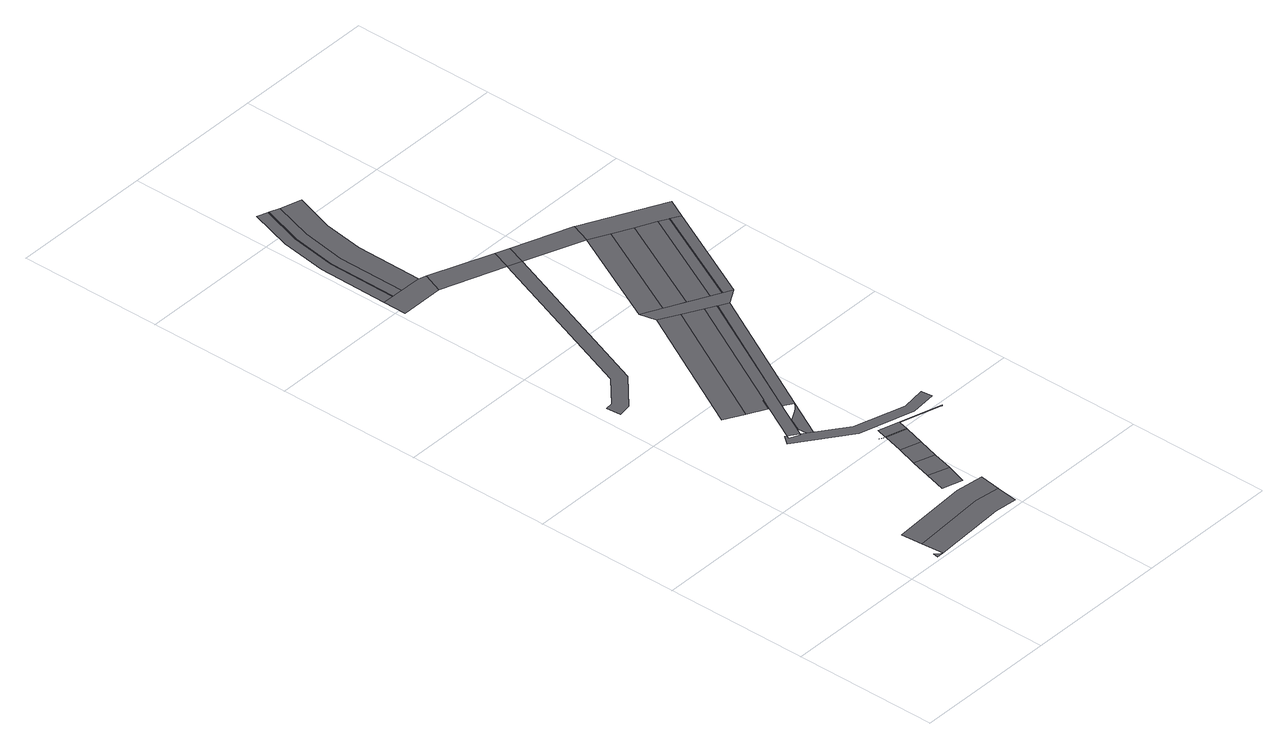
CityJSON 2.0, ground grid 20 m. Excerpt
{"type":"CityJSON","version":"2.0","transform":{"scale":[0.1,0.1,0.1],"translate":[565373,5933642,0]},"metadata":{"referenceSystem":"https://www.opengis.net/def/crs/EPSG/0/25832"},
"CityObjects":{
"road1":{"type":"Road","attributes":{"class":"transportation","function":"road","name":"Willy-Brandt-Straße","_createdBy":"webcityeditor","_createdAt":"2026-07-18T00:00:00.000Z","_osmWayIds":["43118557"],"_osm2streetsLaneCount":2,"_highwayType":"secondary","_osmTags":{"highway":"secondary","name":"Willy-Brandt-Straße","layer":"0"},"_verticalProfile":{"placement":"surface","source":"osm_tags","elevationM":0,"osmLayer":0},"_roadLayout":{"id":"hh-road-r00-c00-osm2streets-road-469","name":"Willy-Brandt-Straße","source":"osm","sourceOsmWayId":"43118557","vertical":{"placement":"surface","source":"osm_tags","elevationM":0,"osmLayer":0},"userVerified":false,"sections":[{"id":"hh-road-r00-c00-osm2streets-road-469-section-1","maxspeedKmh":50}]},"_laneArrowReview":{"source":"User intersection review, 2026-09-10; compared with Esri reference imagery","osmWayId":"43118557","correction":"Both driving lanes carry a left arrow. Original OSM has no turn:lanes tag."},"_roadGeometryMode":"generated","_junctionBaseSurfaces":[{"id":"hh-road-r00-c00-osm2streets-road-469-surface-0","roadId":"hh-road-r00-c00-osm2streets-road-469","sectionId":"hh-road-r00-c00-osm2streets-road-469-section-1","bandId":"osm2streets-car_lane-2123-0","surfaceIndex":0,"surfaceType":"TrafficArea","function":"driving_lane","vertical":{"placement":"surface","source":"osm_tags","elevationM":0,"osmLayer":0},"geometryMode":"generated","attributes":{"function":"driving_lane","transportationUsage":"car_lane","trafficDirection":"forward","surfaceMaterial":"asphalt","maxspeed":50,"source":"osm2streets","roadName":"Willy-Brandt-Straße","highwayType":"secondary","sourceType":"Driving","osm2streetsRoadId":"469","osm2streetsLaneIndex":0,"elevationRangeM":0}},{"id":"hh-road-r00-c00-osm2streets-road-469-surface-1","roadId":"hh-road-r00-c00-osm2streets-road-469","sectionId":"hh-road-r00-c00-osm2streets-road-469-section-1","bandId":"osm2streets-car_lane-2124-0","surfaceIndex":1,"surfaceType":"TrafficArea","function":"driving_lane","vertical":{"placement":"surface","source":"osm_tags","elevationM":0,"osmLayer":0},"geometryMode":"generated","attributes":{"function":"driving_lane","transportationUsage":"car_lane","trafficDirection":"forward","surfaceMaterial":"asphalt","maxspeed":50,"source":"osm2streets","roadName":"Willy-Brandt-Straße","highwayType":"secondary","sourceType":"Driving","osm2streetsRoadId":"469","osm2streetsLaneIndex":1,"elevationRangeM":0}}]},"geometry":[{"type":"MultiSurface","lod":"2","boundaries":[[[0,1,2,3,4,5]],[[6,1,7,8,9,10]],[[11,6,10,9,12,13]]],"semantics":{"surfaces":[{"type":"TrafficArea","function":"driving_lane","trafficDirection":"forward","transportationUsage":"car_lane","surfaceMaterial":"asphalt","maxspeed":50,"verticalPlacement":"surface","roadElevation":0,"source":"osm2streets","sourceType":"Driving","sourceSurfaceIndex":0,"osm2streetsLaneIndex":0,"osmWayIds":["43118557"],"allowedModes":["car"],"allowedTurns":["left"]},{"type":"TrafficArea","function":"driving_lane","trafficDirection":"forward","transportationUsage":"car_lane","surfaceMaterial":"asphalt","maxspeed":50,"verticalPlacement":"surface","roadElevation":0,"source":"osm2streets","sourceType":"Driving","sourceSurfaceIndex":0,"osm2streetsLaneIndex":1,"osmWayIds":["43118557"],"allowedModes":["car"],"allowedTurns":["left"]}],"values":[0,0,1]}}]},
"road2":{"type":"Road","attributes":{"class":"transportation","function":"road","name":"Willy-Brandt-Straße","_createdBy":"webcityeditor","_createdAt":"2026-07-18T00:00:00.000Z","_osmWayIds":["43145235"],"_osm2streetsLaneCount":6,"_highwayType":"primary","_osmTags":{"highway":"primary","name":"Willy-Brandt-Straße","layer":"0"},"_verticalProfile":{"placement":"surface","source":"osm_tags","elevationM":0,"osmLayer":0},"_roadGeometryMode":"generated","_junctionBaseSurfaces":[{"id":"hh-road-r00-c00-osm2streets-road-481-surface-0","roadId":"hh-road-r00-c00-osm2streets-road-481","sectionId":"hh-road-r00-c00-osm2streets-road-481-section-1","bandId":"osm2streets-car_lane-2166-0","surfaceIndex":0,"surfaceType":"TrafficArea","function":"driving_lane","vertical":{"placement":"surface","source":"osm_tags","elevationM":0,"osmLayer":0},"geometryMode":"exact","attributes":{"function":"driving_lane","transportationUsage":"car_lane","trafficDirection":"forward","surfaceMaterial":"asphalt","maxspeed":50,"source":"osm2streets","roadName":"Willy-Brandt-Straße","highwayType":"primary","sourceType":"Driving","osm2streetsRoadId":"481","osm2streetsLaneIndex":0,"elevationRangeM":0}},{"id":"hh-road-r00-c00-osm2streets-road-481-surface-1","roadId":"hh-road-r00-c00-osm2streets-road-481","sectionId":"hh-road-r00-c00-osm2streets-road-481-section-1","bandId":"osm2streets-car_lane-2167-0","surfaceIndex":1,"surfaceType":"TrafficArea","function":"driving_lane","vertical":{"placement":"surface","source":"osm_tags","elevationM":0,"osmLayer":0},"geometryMode":"exact","attributes":{"function":"driving_lane","transportationUsage":"car_lane","trafficDirection":"forward","surfaceMaterial":"asphalt","maxspeed":50,"source":"osm2streets","roadName":"Willy-Brandt-Straße","highwayType":"primary","sourceType":"Driving","osm2streetsRoadId":"481","osm2streetsLaneIndex":1,"elevationRangeM":0}},{"id":"hh-road-r00-c00-osm2streets-road-481-surface-2","roadId":"hh-road-r00-c00-osm2streets-road-481","sectionId":"hh-road-r00-c00-osm2streets-road-481-section-1","bandId":"osm2streets-car_lane-2168-0","surfaceIndex":2,"surfaceType":"TrafficArea","function":"driving_lane","vertical":{"placement":"surface","source":"osm_tags","elevationM":0,"osmLayer":0},"geometryMode":"exact","attributes":{"function":"driving_lane","transportationUsage":"car_lane","trafficDirection":"forward","surfaceMaterial":"asphalt","maxspeed":50,"source":"osm2streets","roadName":"Willy-Brandt-Straße","highwayType":"primary","sourceType":"Driving","osm2streetsRoadId":"481","osm2streetsLaneIndex":2,"elevationRangeM":0}},{"id":"hh-road-r00-c00-osm2streets-road-481-surface-3","roadId":"hh-road-r00-c00-osm2streets-road-481","sectionId":"hh-road-r00-c00-osm2streets-road-481-section-1","bandId":"osm2streets-car_lane-2169-0","surfaceIndex":3,"surfaceType":"TrafficArea","function":"driving_lane","vertical":{"placement":"surface","source":"osm_tags","elevationM":0,"osmLayer":0},"geometryMode":"exact","attributes":{"function":"driving_lane","transportationUsage":"car_lane","trafficDirection":"forward","surfaceMaterial":"asphalt","maxspeed":50,"source":"osm2streets","roadName":"Willy-Brandt-Straße","highwayType":"primary","sourceType":"Driving","osm2streetsRoadId":"481","osm2streetsLaneIndex":3,"elevationRangeM":0}},{"id":"hh-road-r00-c00-osm2streets-road-481-surface-4","roadId":"hh-road-r00-c00-osm2streets-road-481","sectionId":"hh-road-r00-c00-osm2streets-road-481-section-1","bandId":"osm2streets-median-2170-0","surfaceIndex":4,"surfaceType":"AuxiliaryTrafficArea","function":"median","vertical":{"placement":"surface","source":"osm_tags","elevationM":0,"osmLayer":0},"geometryMode":"exact","attributes":{"function":"median","transportationUsage":"median","trafficDirection":"forward","surfaceMaterial":"asphalt","maxspeed":50,"source":"osm2streets","roadName":"Willy-Brandt-Straße","highwayType":"primary","sourceType":"Buffer(Curb)","osm2streetsRoadId":"481","osm2streetsLaneIndex":4,"elevationRangeM":0,"osm2streetsPropertiesJson":"{\"allowed_turns\":[],\"direction\":\"Forward\",\"index\":4,\"layer\":0,\"osm_way_ids\":[43145235],\"road\":481,\"speed_limit\":\"Some(Speed(13.8889))\",\"type\":\"Buffer(Curb)\",\"width\":0.1}"}},{"id":"hh-road-r00-c00-osm2streets-road-481-surface-5","roadId":"hh-road-r00-c00-osm2streets-road-481","sectionId":"hh-road-r00-c00-osm2streets-road-481-section-1","bandId":"osm2streets-sidewalk-2171-0","surfaceIndex":5,"surfaceType":"TrafficArea","function":"sidewalk","vertical":{"placement":"surface","source":"osm_tags","elevationM":0,"osmLayer":0},"geometryMode":"exact","attributes":{"function":"sidewalk","transportationUsage":"sidewalk","trafficDirection":"forward","surfaceMaterial":"asphalt","maxspeed":50,"source":"osm2streets","roadName":"Willy-Brandt-Straße","highwayType":"primary","sourceType":"Sidewalk","osm2streetsRoadId":"481","osm2streetsLaneIndex":5,"elevationRangeM":0}}],"_roadLayout":{"id":"hh-road-r00-c00-osm2streets-road-481","name":"Willy-Brandt-Straße","source":"osm","sourceOsmWayId":"43145235","vertical":{"placement":"surface","source":"osm_tags","elevationM":0,"osmLayer":0},"userVerified":false,"sections":[{"id":"hh-road-r00-c00-osm2streets-road-481-section-1","maxspeedKmh":50}]}},"geometry":[{"type":"MultiSurface","lod":"2","boundaries":[[[14,15,16,17]],[[16,15,18,19]],[[19,18,20,21]],[[21,20,22,23]],[[23,22,24,25,23,26]],[[25,24,27,28,29,30,31]]],"semantics":{"surfaces":[{"type":"TrafficArea","function":"driving_lane","trafficDirection":"forward","transportationUsage":"car_lane","surfaceMaterial":"asphalt","maxspeed":50,"verticalPlacement":"surface","roadElevation":0,"source":"osm2streets","sourceType":"Driving","sourceSurfaceIndex":0,"osm2streetsLaneIndex":0,"osmWayIds":["43145235"],"allowedModes":["car"]},{"type":"TrafficArea","function":"driving_lane","trafficDirection":"forward","transportationUsage":"car_lane","surfaceMaterial":"asphalt","maxspeed":50,"verticalPlacement":"surface","roadElevation":0,"source":"osm2streets","sourceType":"Driving","sourceSurfaceIndex":1,"osm2streetsLaneIndex":1,"osmWayIds":["43145235"],"allowedModes":["car"]},{"type":"TrafficArea","function":"driving_lane","trafficDirection":"forward","transportationUsage":"car_lane","surfaceMaterial":"asphalt","maxspeed":50,"verticalPlacement":"surface","roadElevation":0,"source":"osm2streets","sourceType":"Driving","sourceSurfaceIndex":2,"osm2streetsLaneIndex":2,"osmWayIds":["43145235"],"allowedModes":["car"]},{"type":"TrafficArea","function":"driving_lane","trafficDirection":"forward","transportationUsage":"car_lane","surfaceMaterial":"asphalt","maxspeed":50,"verticalPlacement":"surface","roadElevation":0,"source":"osm2streets","sourceType":"Driving","sourceSurfaceIndex":3,"osm2streetsLaneIndex":3,"osmWayIds":["43145235"],"allowedModes":["car"]},{"type":"AuxiliaryTrafficArea","function":"median","trafficDirection":"forward","transportationUsage":"median","surfaceMaterial":"asphalt","maxspeed":50,"verticalPlacement":"surface","roadElevation":0,"source":"osm2streets","sourceType":"Buffer(Curb)","sourceSurfaceIndex":4,"osm2streetsLaneIndex":4,"osmWayIds":["43145235"],"osm2streetsPropertiesJson":"{\"allowed_turns\":[],\"direction\":\"Forward\",\"index\":4,\"layer\":0,\"osm_way_ids\":[43145235],\"road\":481,\"speed_limit\":\"Some(Speed(13.8889))\",\"type\":\"Buffer(Curb)\",\"width\":0.1}"},{"type":"TrafficArea","function":"sidewalk","trafficDirection":"forward","transportationUsage":"sidewalk","surfaceMaterial":"asphalt","maxspeed":50,"verticalPlacement":"surface","roadElevation":0,"source":"osm2streets","sourceType":"Sidewalk","sourceSurfaceIndex":5,"osm2streetsLaneIndex":5,"osmWayIds":["43145235"],"allowedModes":["pedestrian"]}],"values":[0,1,2,3,4,5]}}]},
"road3":{"type":"Road","attributes":{"class":"transportation","function":"road","name":"osm2streets road 1680","_createdBy":"webcityeditor","_createdAt":"2026-07-18T00:00:00.000Z","_osmWayIds":["1410160493"],"_osm2streetsLaneCount":1,"_highwayType":"cycleway","_osmTags":{"highway":"cycleway","name":"osm2streets road 1680","layer":"0"},"_verticalProfile":{"placement":"surface","source":"osm_tags","elevationM":0,"osmLayer":0},"_roadGeometryMode":"generated","_junctionBaseSurfaces":[{"id":"hh-road-r00-c00-osm2streets-road-1680-surface-0","roadId":"hh-road-r00-c00-osm2streets-road-1680","sectionId":"hh-road-r00-c00-osm2streets-road-1680-section-1","bandId":"osm2streets-bike_lane-6203-0","surfaceIndex":0,"surfaceType":"TrafficArea","function":"bike_lane","vertical":{"placement":"surface","source":"osm_tags","elevationM":0,"osmLayer":0},"geometryMode":"exact","attributes":{"function":"bike_lane","transportationUsage":"bike_lane","trafficDirection":"forward","surfaceMaterial":"asphalt","source":"osm2streets","roadName":"osm2streets road 1680","highwayType":"cycleway","sourceType":"Biking","osm2streetsRoadId":"1680","osm2streetsLaneIndex":0,"elevationRangeM":0}}],"_roadLayout":{"id":"hh-road-r00-c00-osm2streets-road-1680","name":"osm2streets road 1680","source":"osm","sourceOsmWayId":"1410160493","vertical":{"placement":"surface","source":"osm_tags","elevationM":0,"osmLayer":0},"userVerified":false,"sections":[{"id":"hh-road-r00-c00-osm2streets-road-1680-section-1"}]}},"geometry":[{"type":"MultiSurface","lod":"2","boundaries":[[[32,33,34,35,36,37,38,39,40,41,42,43]]],"semantics":{"surfaces":[{"type":"TrafficArea","function":"bike_lane","trafficDirection":"forward","transportationUsage":"bike_lane","surfaceMaterial":"asphalt","verticalPlacement":"surface","roadElevation":0,"source":"osm2streets","sourceType":"Biking","sourceSurfaceIndex":0,"osm2streetsLaneIndex":0,"osmWayIds":["1410160493"],"allowedModes":["bicycle"]}],"values":[0]}}]},
"road4":{"type":"Road","attributes":{"class":"transportation","function":"road","name":"osm2streets road 1038","_createdBy":"webcityeditor","_createdAt":"2026-07-18T00:00:00.000Z","_osmWayIds":["472397658"],"_osm2streetsLaneCount":1,"_highwayType":"service","_osmTags":{"highway":"service","name":"osm2streets road 1038","layer":"0"},"_verticalProfile":{"placement":"surface","source":"osm_tags","elevationM":0,"osmLayer":0},"_roadGeometryMode":"generated","_junctionBaseSurfaces":[{"id":"hh-road-r00-c00-osm2streets-road-1038-surface-0","roadId":"hh-road-r00-c00-osm2streets-road-1038","sectionId":"hh-road-r00-c00-osm2streets-road-1038-section-1","bandId":"osm2streets-car_lane-4120-0","surfaceIndex":0,"surfaceType":"TrafficArea","function":"driving_lane","vertical":{"placement":"surface","source":"osm_tags","elevationM":0,"osmLayer":0},"geometryMode":"exact","attributes":{"function":"driving_lane","transportationUsage":"car_lane","trafficDirection":"forward","surfaceMaterial":"asphalt","source":"osm2streets","roadName":"osm2streets road 1038","highwayType":"service","sourceType":"Driving","osm2streetsRoadId":"1038","osm2streetsLaneIndex":0,"elevationRangeM":0}}],"_roadLayout":{"id":"hh-road-r00-c00-osm2streets-road-1038","name":"osm2streets road 1038","source":"osm","sourceOsmWayId":"472397658","vertical":{"placement":"surface","source":"osm_tags","elevationM":0,"osmLayer":0},"userVerified":false,"sections":[{"id":"hh-road-r00-c00-osm2streets-road-1038-section-1"}]}},"geometry":[{"type":"MultiSurface","lod":"2","boundaries":[[[44,45,46,47,48,49,50,51]]],"semantics":{"surfaces":[{"type":"TrafficArea","function":"driving_lane","trafficDirection":"forward","transportationUsage":"car_lane","surfaceMaterial":"asphalt","verticalPlacement":"surface","roadElevation":0,"source":"osm2streets","sourceType":"Driving","sourceSurfaceIndex":0,"osm2streetsLaneIndex":0,"osmWayIds":["472397658"],"allowedModes":["car"]}],"values":[0]}}]},
"road5":{"type":"Road","attributes":{"class":"transportation","name":"Intersection 848","_createdBy":"webcityeditor","_createdAt":"2026-07-18T00:00:00.000Z","_connectedOsm2streetsRoadIds":["440","866","441"],"_osmNodeIds":["2366341723"],"_intersectionControl":"Signed","_verticalProfile":{"placement":"surface","source":"osm_tags","elevationM":0,"osmLayer":0}},"geometry":[{"type":"MultiSurface","lod":"2","boundaries":[[[52,53,54,55,56]]],"semantics":{"surfaces":[{"type":"TrafficArea","function":"intersection","transportationUsage":"intersection","surfaceMaterial":"asphalt","source":"osm2streets","sourceType":"Connection","connectedRoadIds":["440","866","441"],"osmNodeIds":["2366341723"]}],"values":[0]}}]},
"road6":{"type":"Road","attributes":{"class":"transportation","function":"road","name":"Rödingsmarkt","_createdBy":"webcityeditor","_createdAt":"2026-07-18T00:00:00.000Z","_osmWayIds":["596083278"],"_osm2streetsLaneCount":5,"_highwayType":"secondary","_osmTags":{"highway":"secondary","name":"Rödingsmarkt","layer":"0"},"_verticalProfile":{"placement":"surface","source":"osm_tags","elevationM":0,"osmLayer":0},"_roadGeometryMode":"generated","_junctionBaseSurfaces":[{"id":"hh-road-r00-c00-osm2streets-road-1110-surface-0","roadId":"hh-road-r00-c00-osm2streets-road-1110","sectionId":"hh-road-r00-c00-osm2streets-road-1110-section-1","bandId":"osm2streets-car_lane-4394-0","surfaceIndex":0,"surfaceType":"TrafficArea","function":"driving_lane","vertical":{"placement":"surface","source":"osm_tags","elevationM":0,"osmLayer":0},"geometryMode":"exact","attributes":{"function":"driving_lane","transportationUsage":"car_lane","trafficDirection":"forward","surfaceMaterial":"asphalt","maxspeed":50,"source":"osm2streets","roadName":"Rödingsmarkt","highwayType":"secondary","sourceType":"Driving","osm2streetsRoadId":"1110","osm2streetsLaneIndex":0,"elevationRangeM":0}},{"id":"hh-road-r00-c00-osm2streets-road-1110-surface-1","roadId":"hh-road-r00-c00-osm2streets-road-1110","sectionId":"hh-road-r00-c00-osm2streets-road-1110-section-1","bandId":"osm2streets-car_lane-4395-0","surfaceIndex":1,"surfaceType":"TrafficArea","function":"driving_lane","vertical":{"placement":"surface","source":"osm_tags","elevationM":0,"osmLayer":0},"geometryMode":"exact","attributes":{"function":"driving_lane","transportationUsage":"car_lane","trafficDirection":"forward","surfaceMaterial":"asphalt","maxspeed":50,"source":"osm2streets","roadName":"Rödingsmarkt","highwayType":"secondary","sourceType":"Driving","osm2streetsRoadId":"1110","osm2streetsLaneIndex":1,"elevationRangeM":0}},{"id":"hh-road-r00-c00-osm2streets-road-1110-surface-2","roadId":"hh-road-r00-c00-osm2streets-road-1110","sectionId":"hh-road-r00-c00-osm2streets-road-1110-section-1","bandId":"osm2streets-bike_lane-4396-0","surfaceIndex":2,"surfaceType":"TrafficArea","function":"bike_lane","vertical":{"placement":"surface","source":"osm_tags","elevationM":0,"osmLayer":0},"geometryMode":"exact","attributes":{"function":"bike_lane","transportationUsage":"bike_lane","trafficDirection":"forward","surfaceMaterial":"asphalt","maxspeed":50,"source":"osm2streets","roadName":"Rödingsmarkt","highwayType":"secondary","sourceType":"Biking","osm2streetsRoadId":"1110","osm2streetsLaneIndex":2,"elevationRangeM":0}},{"id":"hh-road-r00-c00-osm2streets-road-1110-surface-3","roadId":"hh-road-r00-c00-osm2streets-road-1110","sectionId":"hh-road-r00-c00-osm2streets-road-1110-section-1","bandId":"osm2streets-median-4397-0","surfaceIndex":3,"surfaceType":"AuxiliaryTrafficArea","function":"median","vertical":{"placement":"surface","source":"osm_tags","elevationM":0,"osmLayer":0},"geometryMode":"exact","attributes":{"function":"median","transportationUsage":"median","trafficDirection":"forward","surfaceMaterial":"asphalt","maxspeed":50,"source":"osm2streets","roadName":"Rödingsmarkt","highwayType":"secondary","sourceType":"Buffer(Curb)","osm2streetsRoadId":"1110","osm2streetsLaneIndex":3,"elevationRangeM":0,"osm2streetsPropertiesJson":"{\"allowed_turns\":[],\"direction\":\"Forward\",\"index\":3,\"layer\":0,\"osm_way_ids\":[596083278],\"road\":1110,\"speed_limit\":\"Some(Speed(13.8889))\",\"type\":\"Buffer(Curb)\",\"width\":0.1}"}},{"id":"hh-road-r00-c00-osm2streets-road-1110-surface-4","roadId":"hh-road-r00-c00-osm2streets-road-1110","sectionId":"hh-road-r00-c00-osm2streets-road-1110-section-1","bandId":"osm2streets-sidewalk-4398-0","surfaceIndex":4,"surfaceType":"TrafficArea","function":"sidewalk","vertical":{"placement":"surface","source":"osm_tags","elevationM":0,"osmLayer":0},"geometryMode":"exact","attributes":{"function":"sidewalk","transportationUsage":"sidewalk","trafficDirection":"forward","surfaceMaterial":"paving_stones","maxspeed":50,"source":"osm2streets","roadName":"Rödingsmarkt","highwayType":"secondary","sourceType":"Sidewalk","osm2streetsRoadId":"1110","osm2streetsLaneIndex":4,"elevationRangeM":0}}],"_roadLayout":{"id":"hh-road-r00-c00-osm2streets-road-1110","name":"Rödingsmarkt","source":"osm","sourceOsmWayId":"596083278","vertical":{"placement":"surface","source":"osm_tags","elevationM":0,"osmLayer":0},"userVerified":false,"sections":[{"id":"hh-road-r00-c00-osm2streets-road-1110-section-1","maxspeedKmh":50}]}},"geometry":[{"type":"MultiSurface","lod":"2","boundaries":[[[57,58,59,60]],[[61,41,42,62,43]],[[58,63,64,65,66,59]],[[42,39,40,67,66]],[[40,68,69,39]],[[70,71,72,73]],[[74,75,67]],[[68,76,77,78,79,80,72,71,81,82,69]],[[74,77,83,75]]],"semantics":{"surfaces":[{"type":"TrafficArea","function":"driving_lane","trafficDirection":"forward","transportationUsage":"car_lane","surfaceMaterial":"asphalt","maxspeed":50,"verticalPlacement":"surface","roadElevation":0,"source":"osm2streets","sourceType":"Driving","sourceSurfaceIndex":0,"osm2streetsLaneIndex":0,"osmWayIds":["596083278"],"allowedModes":["car"]},{"type":"TrafficArea","function":"driving_lane","trafficDirection":"forward","transportationUsage":"car_lane","surfaceMaterial":"asphalt","maxspeed":50,"verticalPlacement":"surface","roadElevation":0,"source":"osm2streets","sourceType":"Driving","sourceSurfaceIndex":1,"osm2streetsLaneIndex":1,"osmWayIds":["596083278"],"allowedModes":["car"]},{"type":"TrafficArea","function":"bike_lane","trafficDirection":"forward","transportationUsage":"bike_lane","surfaceMaterial":"asphalt","maxspeed":50,"verticalPlacement":"surface","roadElevation":0,"source":"osm2streets","sourceType":"Biking","sourceSurfaceIndex":2,"osm2streetsLaneIndex":2,"osmWayIds":["596083278"],"allowedModes":["bicycle"]},{"type":"AuxiliaryTrafficArea","function":"median","trafficDirection":"forward","transportationUsage":"median","surfaceMaterial":"asphalt","maxspeed":50,"verticalPlacement":"surface","roadElevation":0,"source":"osm2streets","sourceType":"Buffer(Curb)","sourceSurfaceIndex":3,"osm2streetsLaneIndex":3,"osmWayIds":["596083278"],"osm2streetsPropertiesJson":"{\"allowed_turns\":[],\"direction\":\"Forward\",\"index\":3,\"layer\":0,\"osm_way_ids\":[596083278],\"road\":1110,\"speed_limit\":\"Some(Speed(13.8889))\",\"type\":\"Buffer(Curb)\",\"width\":0.1}"},{"type":"TrafficArea","function":"sidewalk","trafficDirection":"forward","transportationUsage":"sidewalk","surfaceMaterial":"paving_stones","maxspeed":50,"verticalPlacement":"surface","roadElevation":0,"source":"osm2streets","sourceType":"Sidewalk","sourceSurfaceIndex":4,"osm2streetsLaneIndex":4,"osmWayIds":["596083278"],"allowedModes":["pedestrian"]}],"values":[0,1,1,2,3,3,3,4,4]}}]},
"road7":{"type":"Road","attributes":{"class":"transportation","function":"road","name":"Rödingsmarkt","_createdBy":"webcityeditor","_createdAt":"2026-07-18T00:00:00.000Z","_osmWayIds":["37071273"],"_osm2streetsLaneCount":4,"_highwayType":"secondary","_osmTags":{"highway":"secondary","name":"Rödingsmarkt","layer":"0"},"_verticalProfile":{"placement":"surface","source":"osm_tags","elevationM":0,"osmLayer":0}},"geometry":[{"type":"MultiSurface","lod":"2","boundaries":[[[84,85,86,87,55,88,89,90]],[[91,92,93,94,87,86,85,84]],[[95,96,97,98,94,99,92,91]],[[100,101,102,56,98,97,96,95]]],"semantics":{"surfaces":[{"type":"TrafficArea","function":"driving_lane","trafficDirection":"forward","transportationUsage":"car_lane","surfaceMaterial":"asphalt","maxspeed":50,"verticalPlacement":"surface","roadElevation":0,"source":"osm2streets","sourceType":"Driving","sourceSurfaceIndex":0,"osm2streetsLaneIndex":0,"osmWayIds":["37071273"],"allowedModes":["car"]},{"type":"TrafficArea","function":"bike_lane","trafficDirection":"forward","transportationUsage":"bike_lane","surfaceMaterial":"asphalt","maxspeed":50,"verticalPlacement":"surface","roadElevation":0,"source":"osm2streets","sourceType":"Biking","sourceSurfaceIndex":1,"osm2streetsLaneIndex":1,"osmWayIds":["37071273"],"allowedModes":["bicycle"]},{"type":"AuxiliaryTrafficArea","function":"median","trafficDirection":"forward","transportationUsage":"median","surfaceMaterial":"asphalt","maxspeed":50,"verticalPlacement":"surface","roadElevation":0,"source":"osm2streets","sourceType":"Buffer(Curb)","sourceSurfaceIndex":2,"osm2streetsLaneIndex":2,"osmWayIds":["37071273"],"osm2streetsPropertiesJson":"{\"allowed_turns\":[],\"direction\":\"Forward\",\"index\":2,\"layer\":0,\"osm_way_ids\":[37071273],\"road\":440,\"speed_limit\":\"Some(Speed(13.8889))\",\"type\":\"Buffer(Curb)\",\"width\":0.1}"},{"type":"TrafficArea","function":"sidewalk","trafficDirection":"forward","transportationUsage":"sidewalk","surfaceMaterial":"paving_stones","maxspeed":50,"verticalPlacement":"surface","roadElevation":0,"source":"osm2streets","sourceType":"Sidewalk","sourceSurfaceIndex":3,"osm2streetsLaneIndex":3,"osmWayIds":["37071273"],"allowedModes":["pedestrian"]}],"values":[0,1,2,3]}}]},
"road8":{"type":"Road","attributes":{"class":"transportation","function":"road","name":"osm2streets road 866","_createdBy":"webcityeditor","_createdAt":"2026-07-18T00:00:00.000Z","_osmWayIds":["228008982"],"_osm2streetsLaneCount":1,"_highwayType":"service","_osmTags":{"highway":"service","name":"osm2streets road 866","layer":"0"},"_verticalProfile":{"placement":"surface","source":"osm_tags","elevationM":0,"osmLayer":0}},"geometry":[{"type":"MultiSurface","lod":"2","boundaries":[[[53,49,103,54]]],"semantics":{"surfaces":[{"type":"TrafficArea","function":"driving_lane","trafficDirection":"forward","transportationUsage":"car_lane","surfaceMaterial":"asphalt","verticalPlacement":"surface","roadElevation":0,"source":"osm2streets","sourceType":"Bus","sourceSurfaceIndex":0,"osm2streetsLaneIndex":0,"osmWayIds":["228008982"],"allowedModes":["bus"]}],"values":[0]}}]},
"road9":{"type":"Road","attributes":{"class":"transportation","name":"Intersection 1018","_createdBy":"webcityeditor","_createdAt":"2026-07-18T00:00:00.000Z","_connectedOsm2streetsRoadIds":["866","867","1038"],"_osmNodeIds":["4666082378"],"_intersectionControl":"Signed","_verticalProfile":{"placement":"surface","source":"osm_tags","elevationM":0,"osmLayer":0}},"geometry":[{"type":"MultiSurface","lod":"2","boundaries":[[[48,104,103,49]]],"semantics":{"surfaces":[{"type":"TrafficArea","function":"intersection","transportationUsage":"intersection","surfaceMaterial":"asphalt","source":"osm2streets","sourceType":"Terminus","connectedRoadIds":["866","867","1038"],"osmNodeIds":["4666082378"]}],"values":[0]}}]},
"road10":{"type":"Road","attributes":{"class":"transportation","name":"Intersection 677","_createdBy":"webcityeditor","_createdAt":"2026-07-18T00:00:00.000Z","_connectedOsm2streetsRoadIds":["651","1110"],"_osmNodeIds":["5679482149"],"_intersectionControl":"Signed","_verticalProfile":{"placement":"surface","source":"osm_tags","elevationM":0,"osmLayer":0}},"geometry":[{"type":"MultiSurface","lod":"2","boundaries":[[[105,60,83,106]]],"semantics":{"surfaces":[{"type":"TrafficArea","function":"intersection","transportationUsage":"intersection","surfaceMaterial":"asphalt","source":"osm2streets","sourceType":"Connection","connectedRoadIds":["651","1110"],"osmNodeIds":["5679482149"]}],"values":[0]}}]},
"road11":{"type":"Road","attributes":{"class":"transportation","function":"road","name":"osm2streets road 867","_createdBy":"webcityeditor","_createdAt":"2026-07-18T00:00:00.000Z","_osmWayIds":["228008982"],"_osm2streetsLaneCount":1,"_highwayType":"service","_osmTags":{"highway":"service","name":"osm2streets road 867","layer":"0"},"_verticalProfile":{"placement":"surface","source":"osm_tags","elevationM":0,"osmLayer":0}},"geometry":[{"type":"MultiSurface","lod":"2","boundaries":[[[48,107,108,104]]],"semantics":{"surfaces":[{"type":"TrafficArea","function":"driving_lane","trafficDirection":"forward","transportationUsage":"car_lane","surfaceMaterial":"asphalt","verticalPlacement":"surface","roadElevation":0,"source":"osm2streets","sourceType":"Bus","sourceSurfaceIndex":0,"osm2streetsLaneIndex":0,"osmWayIds":["228008982"],"allowedModes":["bus"]}],"values":[0]}}]},
"road12":{"type":"Road","attributes":{"class":"transportation","function":"road","name":"Rödingsmarkt","_createdBy":"webcityeditor","_createdAt":"2026-07-18T00:00:00.000Z","_osmWayIds":["96686347"],"_osm2streetsLaneCount":6,"_highwayType":"secondary","_osmTags":{"highway":"secondary","name":"Rödingsmarkt","layer":"0"},"_verticalProfile":{"placement":"surface","source":"osm_tags","elevationM":0,"osmLayer":0}},"geometry":[{"type":"MultiSurface","lod":"2","boundaries":[[[109,110,107,105]],[[111,112,110,109]],[[113,114,112,111]],[[115,116,114,113]],[[117,118,116,115]],[[106,119,118,117]]],"semantics":{"surfaces":[{"type":"TrafficArea","function":"driving_lane","trafficDirection":"forward","transportationUsage":"car_lane","surfaceMaterial":"asphalt","maxspeed":50,"verticalPlacement":"surface","roadElevation":0,"source":"osm2streets","sourceType":"Driving","sourceSurfaceIndex":0,"osm2streetsLaneIndex":0,"osmWayIds":["96686347"],"allowedModes":["car"]},{"type":"TrafficArea","function":"driving_lane","trafficDirection":"forward","transportationUsage":"car_lane","surfaceMaterial":"asphalt","maxspeed":50,"verticalPlacement":"surface","roadElevation":0,"source":"osm2streets","sourceType":"Driving","sourceSurfaceIndex":1,"osm2streetsLaneIndex":1,"osmWayIds":["96686347"],"allowedModes":["car"]},{"type":"TrafficArea","function":"driving_lane","trafficDirection":"forward","transportationUsage":"car_lane","surfaceMaterial":"asphalt","maxspeed":50,"verticalPlacement":"surface","roadElevation":0,"source":"osm2streets","sourceType":"Driving","sourceSurfaceIndex":2,"osm2streetsLaneIndex":2,"osmWayIds":["96686347"],"allowedModes":["car"]},{"type":"TrafficArea","function":"bike_lane","trafficDirection":"forward","transportationUsage":"bike_lane","surfaceMaterial":"asphalt","maxspeed":50,"verticalPlacement":"surface","roadElevation":0,"source":"osm2streets","sourceType":"Biking","sourceSurfaceIndex":3,"osm2streetsLaneIndex":3,"osmWayIds":["96686347"],"allowedModes":["bicycle"]},{"type":"AuxiliaryTrafficArea","function":"median","trafficDirection":"forward","transportationUsage":"median","surfaceMaterial":"asphalt","maxspeed":50,"verticalPlacement":"surface","roadElevation":0,"source":"osm2streets","sourceType":"Buffer(Curb)","sourceSurfaceIndex":4,"osm2streetsLaneIndex":4,"osmWayIds":["96686347"],"osm2streetsPropertiesJson":"{\"allowed_turns\":[],\"direction\":\"Forward\",\"index\":4,\"layer\":0,\"osm_way_ids\":[96686347],\"road\":651,\"speed_limit\":\"Some(Speed(13.8889))\",\"type\":\"Buffer(Curb)\",\"width\":0.1}"},{"type":"TrafficArea","function":"sidewalk","trafficDirection":"forward","transportationUsage":"sidewalk","surfaceMaterial":"asphalt","maxspeed":50,"verticalPlacement":"surface","roadElevation":0,"source":"osm2streets","sourceType":"Sidewalk","sourceSurfaceIndex":5,"osm2streetsLaneIndex":5,"osmWayIds":["96686347"],"allowedModes":["pedestrian"]}],"values":[0,1,2,3,4,5]}}]},
"road13":{"type":"Road","attributes":{"class":"transportation","name":"Intersection 849","_createdBy":"webcityeditor","_createdAt":"2026-07-18T00:00:00.000Z","_connectedOsm2streetsRoadIds":["867","652","651"],"_osmNodeIds":["2366341721"],"_intersectionControl":"Signed","_verticalProfile":{"placement":"surface","source":"osm_tags","elevationM":0,"osmLayer":0}},"geometry":[{"type":"MultiSurface","lod":"2","boundaries":[[[119,120,121,108,107]]],"semantics":{"surfaces":[{"type":"TrafficArea","function":"intersection","transportationUsage":"intersection","surfaceMaterial":"asphalt","source":"osm2streets","sourceType":"Connection","connectedRoadIds":["867","652","651"],"osmNodeIds":["2366341721"]}],"values":[0]}}]}
},
"vertices":[
[54,6,0],[64,6,0],[62,7,0],[60,8,0],[59,9,0],[55,13,0],[61,36,0],[167,12,0],[198,9,0],[202,39,0],[167,43,0],[59,66,0],[206,68,0],[168,73,0],
[187,81,0],[196,109,0],[167,118,0],[159,89,0],[204,138,0],[175,147,0],[212,167,0],[184,175,0],[221,196,0],[192,204,0],[221,197,0],[192,205,0],[184,208,0],[225,211,0],[279,195,0],[282,194,0],[283,195,0],[196,220,0],
[107,284,0],[177,233,0],[253,212,0],[289,216,0],[287,231,0],[254,227,0],[184,247,0],[131,285,0],[130,283,0],[116,290,0],[118,294,0],[116,296,0],
[21,490,0],[23,470,0],[41,473,0],[85,512,0],[175,753,0],[156,760,0],[68,524,0],[32,492,0],
[8,791,0],[69,791,0],[80,820,0],[70,823,0],[9,824,0],
[92,373,0],[119,359,0],[218,544,0],[191,558,0],[113,292,0],[117,295,0],[144,345,0],[153,362,0],[154,361,0],[244,530,0],[258,523,0],[131,283,0],[132,284,0],[137,296,0],[137,294,0],[145,310,0],[144,309,0],[159,337,0],[259,522,0],[144,276,0],[173,329,0],[169,325,0],[164,321,0],[158,317,0],[137,292,0],[138,279,0],[272,515,0],
[69,1037,0],[51,980,0],[41,919,0],[40,823,0],[71,917,0],[80,973,0],[98,1028,0],[55,1042,0],[36,983,0],[26,920,0],[25,824,0],[54,1042,0],[35,984,0],[25,921,0],[24,824,0],[26,921,0],[39,1047,0],[20,987,0],[10,922,0],
[166,788,0],
[185,781,0],
[186,581,0],[295,528,0],
[257,723,0],[267,751,0],
[213,568,0],[284,709,0],[240,555,0],[311,696,0],[267,541,0],[338,683,0],[281,535,0],[351,676,0],[282,534,0],[352,676,0],[365,669,0],
[379,696,0],[270,750,0]
]}
